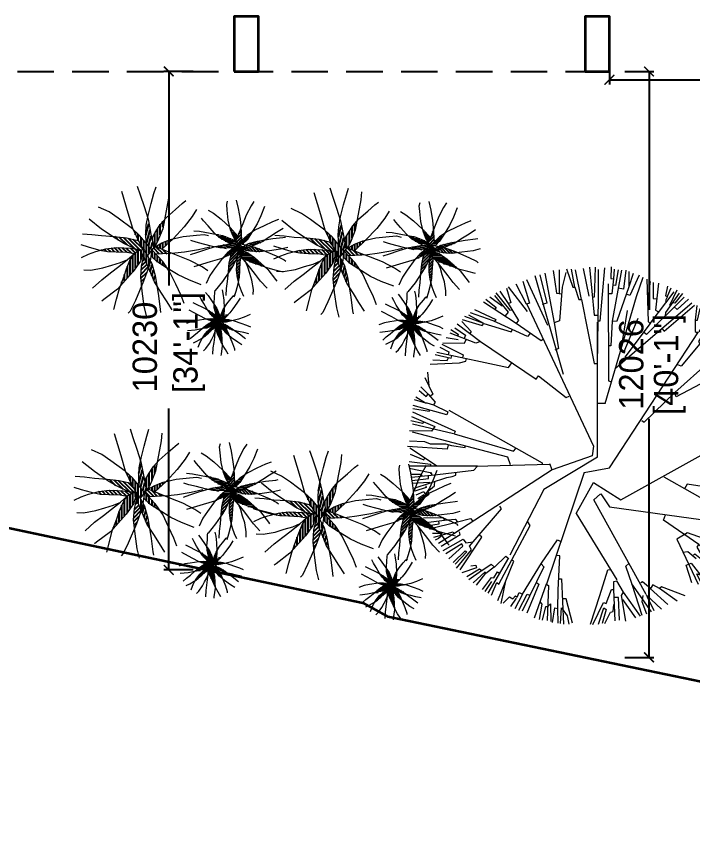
# Model space of a CAD drawing. Header units: millimetres. Extents: x 221017 to 6120115, y -1189702 to 83047459.
# Drawn here: x 3156429 to 3170299, y 29244 to 46296 of the extents above; entities that cross this region are included whole.
import ezdxf

# ---------------------------------------------------------------- set-up
doc = ezdxf.new("R2010")
doc.units = ezdxf.units.MM
doc.header["$LTSCALE"] = 150
doc.header["$MEASUREMENT"] = 0
doc.header["$PDMODE"] = 35
doc.header["$PDSIZE"] = -20
for name, pattern in [('BORDER', [1.75, 0.5, -0.25, 0.5, -0.25, 0, -0.25]), ('DASHED2', [0.375, 0.25, -0.125]), ('HIDDEN', [0.375, 0.25, -0.125])]:
    doc.linetypes.add(name, pattern=pattern)
doc.layers.get('0').update_dxf_attribs({"linetype": 'CONTINUOUS', "lineweight": 9})
doc.layers.get('DEFPOINTS').update_dxf_attribs({"linetype": 'HIDDEN'})
for name, color, linetype in [('1', 7, 'CONTINUOUS'), ('Above', 63, 'DASHED2'), ('Propoerty Line', 3, 'BORDER')]:
    doc.layers.add(name, color=color, linetype=linetype)
for name, color, linetype, lineweight in [('col new', 1, 'CONTINUOUS', 35), ('DIM', 7, 'CONTINUOUS', 13), ('PLANT', 74, 'CONTINUOUS', 13)]:
    doc.layers.add(name, color=color, linetype=linetype, lineweight=lineweight)
doc.layers.add('landscape', color=7, linetype='CONTINUOUS', lineweight=18, true_color=0x050505)
doc.styles.add('Text Layout', font='GOTHIC.TTF')
doc.dimstyles.new('scale 50mm NEW', dxfattribs={"dimscale": 0, "dimtxt": 500, "dimasz": 200, "dimexe": 100, "dimexo": 100, "dimgap": 100, "dimtad": 0, "dimdec": 0, "dimzin": 1, "dimdsep": 46, "dimtxsty": 'Text Layout', "dimblk": 'ARCHTICK', "dimcen": 0.09, "dimclrd": 256, "dimclre": 256, "dimadec": 0, "dimazin": 0, "dimtfac": 1, "dimtdec": 0, "dimtmove": 1, "dimatfit": 0, "dimfxl": 0, "dimtolj": 1, "dimtzin": 0, "dimarcsym": 0})
pattern_1 = [(225, (231.67938, -468.48623), (0.19887378, -0.19887378), [])]
pattern_2 = [(75, (-634.61243, -298.57266), (-0.36222218, 0.09705714), [])]
pattern_3 = [(90, (-634.61243, -298.57266), (-0.375, 6e-17), [])]
pattern_4 = [(180, (-112.36044, -335.96927), (-3e-17, -0.1875), [])]
pattern_5 = [(135, (-112.36044, -335.96927), (-0.13258252, -0.13258252), [])]
pattern_6 = [(120, (-112.36044, -335.96927), (-0.16237976, -0.09375), [])]
pattern_7 = [(135, (-634.61243, -298.57266), (-0.26516504, -0.26516504), [])]
pattern_8 = [(165, (231.67938, -468.48623), (-0.07279286, -0.27166664), [])]
pattern_9 = [(180, (231.67938, -468.48623), (-1e-16, -0.28125), [])]

# ---------------------------------------------------------------- blocks, each defined once
blk = doc.blocks.new('tree4')
at = {"color": 32, "lineweight": 13}
blk.add_line((-113.66, -63.95), (-126.1, -72.03), dxfattribs=at)
for points in [[(-38.92, 150.13), (-31.14, 109.3)], [(-32.01, 152.08), (-29.2, 133.5), (-25.07, 133.17)], [(-21.63, 150.56), (-24.66, 138.47), (-26.82, 110.81), (-31.14, 109.3), (-27.47, 88.13), (-30.71, 86.83)], [(-27.03, 152.72), (-27.13, 133.34)], [(-21.01, 153.66), (-15.8, 138.65), (-14.2, 138.65), (-11, 128.44), (-8.79, 128.44), (1.62, 75.79), (4.51, 75.76)], [(-14.2, 138.65), (-16.8, 153.26)], [(-8.79, 128.44), (-13.59, 152.67)], [(-7.39, 153.86), (-2.58, 131.04)], [(-2.18, 154.86), (1.62, 115.63), (4.95, 115.59)], [(2.63, 155.06), (2.02, 137.45), (1.78, 130.24), (0.22, 130.09)], [(10.04, 154.46), (6.23, 110.62), (4.89, 110.64)], [(5.1, 129.65), (5.1, 153.06)], [(15.57, 155.21), (15.41, 145.54), (17.64, 145.5), (16.21, 133), (13.13, 132.99)], [(24.14, 152.36), (16.52, 110.64), (15.25, 90.49), (13.32, 90.48)], [(16.52, 110.64), (20.65, 110.79), (30.33, 139.19), (30.33, 151.25)], [(21.29, 152.68), (19.06, 139.83), (17.02, 140.06)], [(18.11, 153.31), (17.64, 145.5)], [(27.8, 152.52), (25.89, 136.97), (21.48, 137.78)], [(-56.86, 143.43), (-51.46, 125.5), (-53.84, 124.64), (-62.27, 141.06)], [(-53.84, 144.95), (-36.66, 107.25)], [(-46.92, 147.97), (-23.85, 67.18)], [(-42.81, 148.62), (-37.19, 125.29), (-40.97, 124.34)], [(45.01, 144.97), (45.91, 110.4), (47.71, 108.78), (26.81, 81.04), (28.25, 79.24)], [(38.75, 148.39), (30.97, 131.73), (28.12, 132.71)], [(30.33, 139.19), (34.01, 149.97)], [(36.32, 130.97), (41.88, 146.75)], [(-70.27, 137.82), (-66.81, 125.72), (-68.97, 125.07), (-60.54, 111.24), (-62.49, 109.08), (-41.73, 94.61), (-39.79, 96.12)], [(-53.19, 118.59), (-68.54, 138.9)], [(13.04, 141.22), (13.44, 61.57), (15.79, 60.89)], [(47.53, 143.17), (45.46, 127.68)], [(50.06, 142.27), (50.24, 129.13), (53, 128.83)], [(54.38, 141.91), (52.04, 119.76), (54.56, 118.14)], [(61.95, 139.39), (60.15, 131.47), (61.77, 130.75), (60.15, 127.5), (60.87, 126.24)], [(64.65, 137.59), (61.64, 130.8)], [(-84.1, 130.69), (-73.94, 123.13)], [(-71.13, 114.92), (-68.75, 117.94), (-79.99, 131.77)], [(-79.13, 133.93), (-67.46, 119.67), (-65.94, 119.89)], [(-75.67, 135.22), (-68.97, 125.07)], [(4.5, 74.88), (5.1, 129.65)], [(10.59, 43.12), (36.32, 130.97)], [(75.46, 130.39), (44.65, 99.77), (42.28, 101.56)], [(47.71, 108.78), (67.31, 134.78)], [(71.5, 133.63), (60.33, 117.78), (60.06, 115.08)], [(69.52, 135.97), (63.57, 123.36)], [(74.2, 133.27), (67.89, 125.52), (65.91, 125.7)], [(-89.29, 126.37), (-62.27, 109.08)], [(-87.13, 128.74), (-78.91, 121.83), (-79.87, 120.34)], [(57.28, 104.53), (81.77, 125.7)], [(57.28, 104.53), (59.09, 102.42), (84.03, 123.82)], [(79.07, 128.77), (69.7, 120.12), (67.43, 122.4)], [(86.09, 123.36), (84.47, 111.48), (84.47, 111.48), (84.47, 102.11), (86.66, 100.68)], [(-51.24, 100.23), (-52.97, 98.07), (-81.29, 110.81), (-99.88, 117.51)], [(-96.64, 120.32), (-79.13, 111.89), (-80.43, 110.16)], [(28.64, 119.29), (23.45, 87.04), (26.27, 85.71), (37.93, 113.17)], [(84.47, 111.48), (86.63, 111.48), (88.62, 121.02)], [(92.14, 118.2), (90.03, 111.09), (91.35, 108.46), (87.66, 101.87)], [(-107.02, 110.38), (-99.23, 102.17), (-100.43, 100.6)], [(-106.8, 112.11), (-90.15, 107.14), (-88.86, 108.65), (-66.38, 101.74), (-65.49, 103.7)], [(-88.86, 108.65), (-104.42, 114.49)], [(-88.86, 108.65), (-101.32, 115.46)], [(97.93, 111.88), (87.4, 93.98), (88.45, 92.13), (73.17, 73.7), (70.27, 74.76)], [(99.78, 110.04), (93.98, 102.4), (91.87, 102.14)], [(-115.88, 103.9), (-109.88, 99.94), (-110.48, 98.35)], [(-112.64, 105.2), (-103.99, 99.15), (-105.08, 96.29)], [(-110.69, 108.44), (-91.63, 93.87)], [(19.57, 72.18), (57.28, 104.53)], [(88.45, 92.13), (103.47, 106.09)], [(106.1, 105.56), (101.89, 96.08), (102.94, 93.71), (100.83, 88.71), (102.41, 85.81), (97.67, 82.92), (99.78, 80.02), (114, 93.71)], [(-122.58, 92.88), (-104.64, 92.67), (-103.49, 95.69)], [(-119.77, 97.2), (-110.04, 95.47)], [(-91.63, 93.87), (-95.56, 92.67), (-116.53, 100.66)], [(111.37, 97.13), (103.2, 87.66)], [(-124.96, 89.21), (-117.61, 85.54), (-118.12, 83.1)], [(-123.44, 91.59), (-105.93, 82.94), (-106.43, 80.62)], [(96.88, 74.76), (117.96, 89.76)], [(-128.85, 83.16), (-115.66, 80.14), (-115.17, 82.48)], [(-127.55, 85.1), (-68.54, 72.57), (-65.89, 76.51)], [(95.56, 63.17), (94.51, 65.01), (117.43, 88.18)], [(120.59, 82.92), (112.16, 75.55), (111.63, 78.44), (119.54, 84.23)], [(-132.96, 75.17), (-108.75, 76.46), (-103.56, 77.76), (-103.1, 79.91)], [(-130.79, 78.84), (-118.91, 78.41), (-118.26, 80.14)], [(40.9, 29.17), (42.8, 27.65), (67.94, 52.01), (96.12, 77.13)], [(124.02, 77.39), (68.95, 48.43), (68.16, 50.8)], [(106.89, 68.7), (106.63, 70.28), (111.63, 75.81)], [(123.75, 75.28), (117.17, 70.54), (117.43, 67.38)], [(-135.03, 68.73), (-134.1, 57.47)], [(134.29, 53.69), (112.42, 57.38), (111.63, 60.27), (105.84, 61.59), (125.6, 72.39)], [(127.97, 71.33), (121.38, 66.07), (121.91, 65.28), (119.01, 63.43), (119.27, 62.38)], [(-137.38, 64.36), (-130.82, 50.57), (-132.9, 48.78)], [(89.24, 58.43), (90.56, 54.22), (119.54, 61.85), (131.13, 63.96)], [(129.29, 67.12), (123.49, 63.7)], [(-140.75, 56.79), (-134.62, 50.78)], [(121.64, 56.06), (122.7, 58.43), (131.13, 60.01)], [(130.34, 50.27), (125.86, 51.85), (126.12, 55.54)], [(126.12, 57.11), (134.55, 57.64)], [(-144.78, 48.56), (-136.88, 43.68)], [(-142.09, 53.6), (-136.37, 48.72), (-134.62, 50.78), (-128.8, 44.02), (-130.32, 41.83), (-118.54, 36.12)], [(136.66, 47.64), (131.13, 50.01), (136.13, 49.74)], [(-118.54, 36.12), (-119.21, 33.76), (-146.97, 41.33)], [(-145.96, 46.37), (-136.88, 43.68), (-135.7, 43.51), (-130.32, 41.83)], [(10.59, 43.12), (4.5, 43.12)], [(137.43, 44.61), (122.15, 30.39), (124.79, 28.55)], [(-147.51, 36.04), (-112.51, 20.23), (-113.19, 18.22), (-64.57, 3.92), (-62.72, 6.11)], [(-147.31, 38.97), (-133.68, 36.79), (-133.35, 37.46)], [(118.63, 16.87), (116.37, 20.92), (137.7, 40.39)], [(120.04, 23.81), (121.89, 23.02), (139.28, 35.92)], [(-148.18, 32.34), (-129.17, 24.1), (-131.86, 20.23), (-149.86, 20.57)], [(-148.85, 28.98), (-139.26, 26.79), (-138.25, 27.63)], [(139.8, 31.18), (130.32, 24.33), (141.12, 27.76)], [(-113.86, 18.05), (-147.51, 26.12)], [(141.12, 21.44), (126.89, 21.17), (126.37, 23.28), (118.63, 16.87)], [(-67.09, -7.34), (-69.11, -0.95), (-147.34, 19.56)], [(140.59, 18.01), (126.37, 11.7), (127.42, 9.06)], [(-118.07, 8.97), (-118.91, 5.44), (-151.54, 7.79)], [(-149.86, 12.33), (-137.58, 11.83), (-133.04, 9.98), (-120.42, 9.98), (-115.54, 8.63), (-104.27, 6.95), (-104.1, 8.3)], [(98.97, 5.38), (101.34, 4.06), (117.41, 4.32), (121.1, 6.96), (141.38, 13.01)], [(-127.65, -8.18), (-149.69, 6.28)], [(-149.36, 1.4), (-138.08, -3.3), (-137.24, -1.62)], [(117.67, 4.59), (131.37, 2.48)], [(142.17, -1.73), (133.48, -0.42), (133.48, 1.16), (130.32, 1.43), (130.85, 4.59), (142.44, 5.38)], [(-150.2, -4.65), (-132.7, -6.84), (-133.04, -8.68)], [(-150.2, -10.2), (-132.87, -13.73), (-131.52, -15.58)], [(-94.01, -8.52), (-149.86, -8.35)], [(-146.16, -26.51), (-119.41, -17.76), (-114.87, -16.92), (-111.84, -15.91), (-112.01, -13.39)], [(-132.2, -13.73), (-131.69, -15.75), (-97.04, -11.71), (-94.01, -8.35)], [(-148.52, -15.07), (-140.61, -15.07), (-139.6, -16.08)], [(-148.35, -17.43), (-132.03, -15.75)], [(-147.67, -20.12), (-134.38, -18.44), (-134.38, -16.42)], [(129, -52.81), (106.61, -42.54), (105.55, -43.86), (59.19, -17.53)], [(139.54, -19.11), (125.05, -22.8), (125.05, -28.59), (137.17, -29.64)], [(-147.67, -22.47), (-133.88, -21.46), (-133.71, -22.3)], [(-136.57, -24.49), (-136.23, -26), (-145.49, -28.86)], [(-144.48, -31.89), (-138.25, -29.36), (-137.41, -31.05), (-129.34, -24.49), (-129, -20.62)], [(136.12, -32.27), (77.89, -23.32), (75.82, -26.97)], [(132.16, -45.7), (114.25, -35.43), (100.29, -31.75), (101.03, -26.88)], [(139.8, -23.32), (116.62, -26.22), (116.62, -29.38)], [(-142.96, -35.08), (-138.08, -31.72)], [(-141.79, -40.12), (-136.91, -33.23), (-133.88, -31.55), (-134.55, -29.53)], [(134.53, -38.59), (116.62, -34.64), (115.83, -38.86), (130.32, -49.65)], [(-122.24, -77.72), (-105.93, -68.47), (-103.57, -71.5), (-97.68, -70.49), (-74.47, -43.42), (-75.81, -41.24)], [(105.86, -44.15), (128.42, -55.11)], [(-138.56, -50.82), (-122.58, -50.48), (-121.07, -52.67), (-112.32, -51.83), (-110.64, -54.18), (-99.87, -51.32), (-98.02, -53.68)], [(-136.54, -54.69), (-121.07, -52.67)], [(-135.87, -57.38), (-125.61, -55.86), (-125.94, -53.3)], [(-133.68, -59.9), (-110.64, -54.18)], [(-82.54, -114.37), (-78.17, -103.95), (-76.49, -105.29), (-50.75, -57.04), (-52.76, -54.18)], [(96.07, -99.15), (91.06, -87.04), (92.65, -85.72), (86.32, -74.93), (87.64, -72.82), (58.66, -52.81), (60.24, -48.33)], [(99.16, -53.47), (120.66, -56.25), (126.59, -57.36)], [(-131.16, -63.43), (-123.59, -63.43), (-124.26, -66.29), (-126.11, -67.8), (-128.97, -69.14)], [(-129.98, -66.79), (-114.17, -62.25), (-113.66, -64.1)], [(-123.93, -74.19), (-108.45, -64.44), (-108.95, -62.42)], [(-108.28, -93.52), (-90.45, -66.62), (-92.71, -64.69)], [(76.31, -64.4), (77.89, -62.82), (115.83, -76.24)], [(111.61, -82.3), (98.7, -73.35), (98.97, -70.71), (99.76, -66.24), (120.31, -69.66)], [(121.38, -66.28), (110.41, -64.83), (110.2, -67.94)], [(-117.53, -84.61), (-106.26, -74.19), (-106.94, -72.34), (-120.06, -80.41)], [(-111.31, -92.18), (-99.03, -77.05), (-100.71, -74.19), (-97.68, -70.49)], [(-72.91, -120.99), (-67.86, -115.78), (-65, -117.46), (-62.98, -114.94), (-61.47, -115.95), (-59.79, -112.25), (-57.09, -113.6), (-41.45, -88.21), (-28.33, -68.87), (-25.8, -70.22)], [(87.64, -72.82), (107.74, -86.7)], [(113.31, -79.31), (105.65, -72.49), (118.07, -71.87)], [(-114, -87.47), (-104.24, -77.89), (-102.9, -78.73), (-112.49, -88.82)], [(-32.53, -136.8), (-30.68, -124.86), (-28.16, -125.37), (-27.82, -110.23), (-26.64, -81.99), (-29, -81.82)], [(83.09, -81.59), (84.34, -80.35), (89.92, -84.9)], [(97.17, -85.31), (97.69, -79.76)], [(-102.9, -99.07), (-92.47, -92.68), (-90.62, -94.2), (-82.88, -88.82), (-80.19, -91.34), (-70.93, -82.26), (-69.08, -83.6)], [(-68.75, -83.77), (-85.74, -112.69)], [(-77.33, -118.74), (-64.37, -86.46), (-65.98, -85.6)], [(41.12, -131), (32.78, -105.63), (27.59, -90.44), (30.18, -88.4)], [(81.85, -104.34), (77.09, -89.65), (81.44, -88.21), (91.99, -101.65)], [(100.68, -94), (92.82, -85.93), (97.99, -96.07)], [(97.17, -85.31), (102.13, -92.14)], [(-99.53, -90.33), (-95.5, -89.82), (-94.99, -92.01), (-107.1, -96.05)], [(-101.22, -101.43), (-90.95, -94.03)], [(-97.68, -104.12), (-87.76, -95.2), (-87.25, -96.21), (-80.52, -91.17)], [(-89.94, -109.66), (-82.54, -99.91), (-80.69, -100.08), (-77.66, -95.2), (-76.03, -96.16)], [(-41.78, -88.71), (-39.77, -91.07), (-57.43, -127.38)], [(-1.33, -138.23), (6.46, -114.52), (12.76, -93.59), (14.98, -93.22)], [(-94.99, -106.13), (-87.25, -96.21)], [(-27.32, -100.99), (-25.13, -100.82), (-23.45, -138.14)], [(88.89, -103.1), (85.99, -96.89), (94.89, -99.37)], [(-87.91, -111.21), (-82.21, -103.11)], [(-74.63, -121.1), (-70.85, -102.6)], [(-45.49, -104.35), (-43.63, -105.19), (-53.56, -129.23)], [(-47.34, -132.93), (-37.41, -105.02)], [(-37.24, -105.53), (-35.73, -106.37), (-36.91, -135.12)], [(0.71, -138.41), (9.24, -120.45), (11.46, -121.19), (15.91, -109.7), (17.95, -109.7), (17.95, -103.04), (20.36, -102.67)], [(27.77, -135.82), (24.06, -114.52), (25.73, -111.93), (20.36, -102.67)], [(32.22, -105.07), (48.34, -128.04)], [(76.33, -114.89), (57.05, -107.48), (55.2, -108.96), (49.83, -106), (47.79, -108.78), (41.49, -103.41), (40, -104.15)], [(62.24, -121.93), (47.6, -108.96)], [(69.84, -119.34), (55.2, -108.96)], [(-63.15, -125.2), (-57.09, -113.93)], [(-60.12, -126.71), (-53.39, -113.43), (-51.37, -114.44)], [(18.87, -135.45), (17.95, -109.7)], [(39.82, -131.56), (25.73, -111.93)], [(45.01, -130.08), (41.12, -119.71), (41.86, -114.52)], [(57.05, -125.82), (44.45, -113.96)], [(44.82, -115.26), (50.57, -126.93)], [(-66.85, -123.68), (-61.97, -116.79)], [(-43.3, -134.28), (-40.94, -121.67), (-42.29, -119.99)], [(-40.78, -134.78), (-38.08, -123.68), (-36.4, -123.68), (-34.21, -121.33), (-33.88, -135.96)], [(-16.21, -137.3), (-21.43, -117.3), (-24.29, -117.3)], [(10.53, -137.67), (14.98, -128.23), (17.21, -127.86), (17.95, -121.93)], [(22.4, -134.89), (21.65, -116.37), (17.58, -116.37)], [(35.93, -133.04), (25.18, -118.04)], [(-27.82, -137.3), (-28.16, -125.37)], [(-25.97, -137.64), (-25.13, -124.69), (-20.59, -131.25), (-19.24, -138.14)], [(5.16, -138.04), (9.61, -124.71), (11.46, -126.19), (8.31, -137.49)]]:
    blk.add_lwpolyline(points, dxfattribs=at)
at = {"color": 43, "lineweight": 13}
for points in [[(-53.95, 125.04), (1.15, 8.03), (0, 0), (-32.91, -11.47), (-113.66, -63.95)], [(4.5, -0.94), (4.37, 109.66)], [(-6.44, -13.71), (14.27, -9.78), (87.46, 101.89)], [(-91.63, 93.87), (-45.93, 63.05), (-44.04, 65.85), (-21.18, 47.82), (-18.89, 48.96)], [(-117.73, 37.42), (-41.05, -5.71), (-41.05, -6.42)], [(-13.22, -47.25), (1.15, -21.78), (23.66, -35.96), (118.63, 16.87)], [(4.5, -0.94), (-39.77, -27.69), (-67.61, -81.57)], [(-32.91, -11.47), (-34.65, -6.48)], [(-35.12, -7), (-95.82, -8.79)], [(-6.44, -13.71), (-37.44, -105.2)], [(6.78, -31.07), (1.43, -36.06)], [(7.23, -31.24), (14.27, -41.8), (99.16, -53.47), (99.71, -57.17), (125.85, -61.8)], [(44.23, -113.76), (1.43, -36.06)], [(-13.22, -47.25), (20.33, -101.64)], [(76.31, -64.4), (69.43, -68.35), (87.03, -105.37)], [(74.4, -79.11), (78.54, -78.48), (85.37, -84.28)]]:
    blk.add_lwpolyline(points, dxfattribs=at)
at = {"color": 7, "lineweight": 5}
blk.add_lwpolyline([(138.35, -15.2), (131.73, -19.13), (131.31, -22.43)], dxfattribs=at)
blk = doc.blocks.new('10')
at = {"layer": '1'}
h = blk.add_hatch(dxfattribs=at)
h.set_pattern_fill('ANSI31', color=256, scale=3, angle=30, style=0)
h.set_pattern_definition(pattern_2)
h.paths.add_polyline_path([(-5.92, 4.43), (-6.11, 5.54), (-6.31, 6.46), (-6.36, 6.62), (-6.55, 5.64), (-6.61, 4.48), (-6.56, 3.18), (-5.81, 2.26), (-5.55, 2.58), (-5.57, 2.57), (-5.66, 3.18)])
h = blk.add_hatch(dxfattribs=at)
h.set_pattern_fill('ANSI31', color=256, scale=3, angle=45, style=0)
h.set_pattern_definition(pattern_3)
h.paths.add_polyline_path([(-5.79, 3.81), (-5.66, 3.18), (-5.57, 2.57), (-5.55, 2.58), (-5.18, 3.05), (-4.86, 3.76), (-4.3, 5.17), (-4.07, 6.41), (-4.64, 5.77), (-5.31, 4.67)])
h = blk.add_hatch(dxfattribs=at)
h.set_pattern_fill('ANSI31', color=256, scale=3, angle=45, style=0)
h.set_pattern_definition(pattern_3)
h.paths.add_polyline_path([(-6.98, 2.3), (-6.96, 2.3), (-6.83, 2.32), (-7.03, 1.7), (-6.89, 1.36), (-6.83, 1.63), (-6.8, 2.21), (-6.4, 1.51), (-5.81, 2.26), (-7.46, 4.26), (-8.39, 5.12), (-7.48, 3.22)])
h = blk.add_hatch(dxfattribs=at)
h.set_pattern_fill('ANSI31', color=256, scale=2.25, angle=135, style=0)
h.set_pattern_definition(pattern_9)
h.paths.add_polyline_path([(5.71, 3.49), (5.99, 4.17), (4.92, 5.32), (4.91, 5.33), (4.98, 5.03), (5.32, 4.17)])
h = blk.add_hatch(dxfattribs=at)
h.set_pattern_fill('ANSI31', color=256, scale=2.25, angle=180, style=0)
h.set_pattern_definition(pattern_1)
h.paths.add_polyline_path([(6.41, 5.21), (6.18, 4.64), (5.71, 3.49), (5.81, 3.31), (6.04, 3.13), (6.5, 3.56)])
h = blk.add_hatch(dxfattribs=at)
h.set_pattern_fill('ANSI31', color=256, scale=2.25, angle=135, style=0)
h.set_pattern_definition(pattern_9)
h.paths.add_polyline_path([(6.04, 3.13), (6.64, 3.04), (7.25, 3.65), (7.87, 4.63), (7.92, 4.71), (7.24, 4.25)])
h = blk.add_hatch(dxfattribs=at)
h.set_pattern_fill('ANSI31', color=256, scale=3, angle=90, style=0)
h.set_pattern_definition(pattern_7)
h.paths.add_polyline_path([(-6.98, 2.3), (-7.48, 3.22), (-7.64, 3.56), (-8.06, 3.64), (-9.27, 3.92), (-10.92, 4.1), (-11.16, 4.11), (-10.81, 3.88), (-9.64, 3.17), (-8.09, 2.43)])
h = blk.add_hatch(dxfattribs=at)
h.set_pattern_fill('ANSI31', color=256, scale=3, angle=45, style=0)
h.set_pattern_definition(pattern_3)
h.paths.add_polyline_path([(-5.31, 2.72), (-4.4, 2.35), (-2.87, 3.78), (-2.86, 3.78), (-3.26, 3.69), (-4.4, 3.24)])
h = blk.add_hatch(dxfattribs=at)
h.set_pattern_fill('ANSI31', color=256, scale=2.25, angle=135, style=0)
h.set_pattern_definition(pattern_9)
h.paths.add_polyline_path([(4.9, 3.13), (5.37, 3.23), (5.82, 3.29), (5.81, 3.31), (5.46, 3.59), (4.93, 3.83), (3.87, 4.25), (2.94, 4.42), (3.42, 3.99), (4.25, 3.49)])
h = blk.add_hatch(dxfattribs=at)
h.set_pattern_fill('ANSI31', color=256, scale=2.25, angle=120, style=0)
h.set_pattern_definition(pattern_8)
h.paths.add_polyline_path([(7.43, 3.13), (7.13, 2.96), (7.61, 2.89), (7.88, 2.79), (8.42, 3.02), (9.32, 3.39), (9.69, 3.63), (8.68, 3.46)])
h = blk.add_hatch(dxfattribs=at)
h.set_pattern_fill('ANSI31', color=256, scale=3, angle=90, style=0)
h.set_pattern_definition(pattern_7)
h.paths.add_polyline_path([(-8.21, 1.76), (-7.57, 2.18), (-8.09, 2.43), (-8.71, 2.5), (-9.64, 2.54), (-10.64, 2.58), (-12.06, 2.4), (-12.74, 2.23), (-11.87, 2.06), (-10.68, 2), (-9.14, 1.94)])
h = blk.add_hatch(dxfattribs=at)
h.set_pattern_fill('ANSI31', color=256, scale=3, angle=45, style=0)
h.set_pattern_definition(pattern_3)
h.paths.add_polyline_path([(-9.27, -0.33), (-9.59, -1.31), (-10.1, -2.68), (-8.34, -0.7), (-7.34, 0.72), (-6.83, 2.32), (-7.47, 2.24), (-8.21, 1.76), (-8.8, 0.8)])
h = blk.add_hatch(dxfattribs=at)
h.set_pattern_fill('ANSI31', color=256, scale=3, angle=45, style=0)
h.set_pattern_definition(pattern_3)
h.paths.add_polyline_path([(-5.79, 2.28), (-5.91, 1.48), (-5.1, 0.67), (-3.8, -0.16), (-3.68, -0.23), (-4.29, 0.68)])
h = blk.add_hatch(dxfattribs=at)
h.set_pattern_fill('ANSI31', color=256, scale=3, angle=90, style=0)
h.set_pattern_definition(pattern_7)
h.paths.add_polyline_path([(-3.01, 1.79), (-3.78, 2.09), (-5.31, 2.72), (-5.55, 2.58), (-5.79, 2.28), (-5.22, 1.67)])
h = blk.add_hatch(dxfattribs=at)
h.set_pattern_fill('ANSI31', color=256, scale=2.25, angle=120, style=0)
h.set_pattern_definition(pattern_8)
h.paths.add_polyline_path([(4.43, 3.03), (3.6, 2.89), (2.9, 2.74), (2.78, 2.7), (3.52, 2.56), (4.39, 2.51), (5.37, 2.55), (6.05, 3.12), (5.81, 3.31), (5.82, 3.29), (5.37, 3.23)])
h = blk.add_hatch(dxfattribs=at)
h.set_pattern_fill('ANSI31', color=256, scale=2.25, angle=135, style=0)
h.set_pattern_definition(pattern_9)
h.paths.add_polyline_path([(6.02, 2.24), (6.02, 2.25), (6.01, 2.35), (6.48, 2.2), (6.73, 2.31), (6.53, 2.35), (6.09, 2.37), (6.62, 2.67), (6.05, 3.12), (4.55, 1.88), (3.91, 1.18), (5.33, 1.87)])
h = blk.add_hatch(dxfattribs=at)
h.set_pattern_fill('ANSI31', color=256, scale=2.25, angle=135, style=0)
h.set_pattern_definition(pattern_9)
h.paths.add_polyline_path([(8, 0.52), (8.73, 0.28), (9.76, -0.1), (8.28, 1.22), (7.21, 1.96), (6.01, 2.35), (6.07, 1.87), (6.43, 1.32), (7.15, 0.87)])
h = blk.add_hatch(dxfattribs=at)
h.set_pattern_fill('ANSI31', color=256, scale=2.25, angle=135, style=0)
h.set_pattern_definition(pattern_9)
h.paths.add_polyline_path([(7.88, 2.79), (7.61, 2.89), (7.13, 2.96), (6.09, 2.37), (6.53, 2.35), (6.73, 2.31)])
h = blk.add_hatch(dxfattribs=at)
h.set_pattern_fill('ANSI31', color=256, scale=2.25, angle=90, style=0)
h.set_pattern_definition([(135, (231.67938, -468.48623), (-0.19887378, -0.19887378), [])])
h.paths.add_polyline_path([(7.88, 2.79), (6.73, 2.31), (7.13, 2.21), (7.69, 2.08), (8.86, 2), (9.74, 2.09), (9.27, 2.29)])
h = blk.add_hatch(dxfattribs=at)
h.set_pattern_fill('ANSI31', color=256, scale=3, style=0)
h.set_pattern_definition([(45, (-634.61243, -298.57266), (-0.26516504, 0.26516504), [])])
h.paths.add_polyline_path([(-6.24, -0.18), (-6.89, 1.36), (-7.02, 0.83), (-7.19, 0.07), (-7.3, -1.48), (-7.18, -2.65), (-6.91, -2.02)])
h = blk.add_hatch(dxfattribs=at)
h.set_pattern_fill('ANSI31', color=256, scale=3, angle=45, style=0)
h.set_pattern_definition(pattern_3)
h.paths.add_polyline_path([(-6.24, -0.18), (-6.11, 0.18), (-6.01, 0.82), (-6.8, 2.21), (-6.83, 1.63), (-6.89, 1.36)])
h = blk.add_hatch(dxfattribs=at)
h.set_pattern_fill('ANSI31', color=256, scale=2.25, angle=180, style=0)
h.set_pattern_definition(pattern_1)
h.paths.add_polyline_path([(6.02, 2.24), (5.33, 1.87), (5.08, 1.74), (5.02, 1.43), (4.81, 0.52), (4.68, -0.71), (4.66, -0.89), (4.84, -0.63), (5.37, 0.24), (5.93, 1.4)])
h = blk.add_hatch(dxfattribs=at)
h.set_pattern_fill('ANSI31', color=256, scale=2.25, angle=180, style=0)
h.set_pattern_definition(pattern_1)
h.paths.add_polyline_path([(6.43, 1.32), (6.12, 1.8), (5.93, 1.4), (5.88, 0.94), (5.84, 0.24), (5.81, -0.5), (5.95, -1.57), (6.08, -2.08), (6.2, -1.43), (6.25, -0.54), (6.3, 0.62)])
h = blk.add_hatch(dxfattribs=at)
h.set_pattern_fill('ANSI31', color=256, scale=3, angle=30, style=0)
h.set_pattern_definition(pattern_2)
h.paths.add_polyline_path([(-5.79, 0.42), (-6.01, 0.82), (-6.11, 0.18), (-6.24, -0.18), (-5.94, -0.9), (-5.44, -2.09), (-5.12, -2.59), (-5.35, -1.24)])
h = blk.add_hatch(dxfattribs=at)
h.set_pattern_fill('ANSI31', color=256, scale=1.5, angle=90, style=0)
h.set_pattern_definition(pattern_5)
h.paths.add_polyline_path([(3.05, -6.74), (3.32, -6.92), (3.57, -7.1), (3.57, -7.09), (3.54, -6.79), (3.4, -6.43), (3.1, -5.73), (2.74, -5.21), (2.76, -5.64), (2.92, -6.27)])
h = blk.add_hatch(dxfattribs=at)
h.set_pattern_fill('ANSI31', color=256, scale=1.5, angle=75, style=0)
h.set_pattern_definition(pattern_6)
h.paths.add_polyline_path([(2.79, -6.56), (2.33, -6.24), (1.93, -5.98), (1.86, -5.95), (2.14, -6.36), (2.53, -6.79), (3, -7.23), (3.59, -7.29), (3.57, -7.09), (3.57, -7.1), (3.32, -6.92)])
h = blk.add_hatch(dxfattribs=at)
h.set_pattern_fill('ANSI31', color=256, scale=1.5, angle=135, style=0)
h.set_pattern_definition(pattern_4)
h.paths.add_polyline_path([(4.75, -6.47), (4.37, -6.63), (3.61, -6.95), (3.57, -7.09), (3.59, -7.28), (4.01, -7.29)])
h = blk.add_hatch(dxfattribs=at)
h.set_pattern_fill('ANSI31', color=256, scale=1.5, angle=90, style=0)
h.set_pattern_definition(pattern_5)
h.paths.add_polyline_path([(3.61, -6.95), (4.06, -6.76), (4.1, -5.72), (4.1, -5.71), (3.99, -5.88), (3.75, -6.45)])
h = blk.add_hatch(dxfattribs=at)
h.set_pattern_fill('ANSI31', color=256, scale=1.5, angle=135, style=0)
h.set_pattern_definition(pattern_4)
h.paths.add_polyline_path([(3.17, -7.69), (2.66, -7.54), (2.49, -7.48), (2.31, -7.6), (1.78, -7.93), (1.14, -8.45), (1.05, -8.53), (1.25, -8.49), (1.92, -8.33), (2.73, -8.04)])
h = blk.add_hatch(dxfattribs=at)
h.set_pattern_fill('ANSI31', color=256, scale=1.5, angle=135, style=0)
h.set_pattern_definition(pattern_4)
h.paths.add_polyline_path([(2.92, -8.32), (3, -7.94), (2.73, -8.04), (2.48, -8.24), (2.14, -8.55), (1.77, -8.89), (1.33, -9.45), (1.16, -9.75), (1.52, -9.5), (1.96, -9.11), (2.53, -8.59)])
h = blk.add_hatch(dxfattribs=at)
h.set_pattern_fill('ANSI31', color=256, scale=1.5, angle=90, style=0)
h.set_pattern_definition(pattern_5)
h.paths.add_polyline_path([(3.17, -7.69), (3.17, -7.69), (3.21, -7.63), (3.36, -7.92), (3.53, -7.99), (3.46, -7.88), (3.26, -7.66), (3.65, -7.77), (3.59, -7.29), (2.31, -7.17), (1.67, -7.2), (2.66, -7.54)])
h = blk.add_hatch(dxfattribs=at)
h.set_pattern_fill('ANSI31', color=256, scale=1.5, angle=90, style=0)
h.set_pattern_definition(pattern_5)
h.paths.add_polyline_path([(3.29, -9.43), (3.52, -9.89), (3.82, -10.56), (3.75, -9.24), (3.6, -8.38), (3.21, -7.63), (3.01, -7.89), (2.92, -8.32), (3.05, -8.87)])
h = blk.add_hatch(dxfattribs=at)
h.set_pattern_fill('ANSI31', color=256, scale=1.5, angle=90, style=0)
h.set_pattern_definition(pattern_5)
h.paths.add_polyline_path([(4.3, -8.31), (4.22, -8.13), (4.03, -7.87), (3.26, -7.66), (3.46, -7.88), (3.53, -7.99)])
h = blk.add_hatch(dxfattribs=at)
h.set_pattern_fill('ANSI31', color=256, scale=1.5, angle=90, style=0)
h.set_pattern_definition(pattern_5)
h.paths.add_polyline_path([(3.59, -7.28), (3.83, -7.6), (4.41, -7.6), (5.16, -7.44), (5.23, -7.42), (4.69, -7.32)])
h = blk.add_hatch(dxfattribs=at)
h.set_pattern_fill('ANSI31', color=256, scale=1.5, angle=75, style=0)
h.set_pattern_definition(pattern_6)
h.paths.add_polyline_path([(4.25, -7.94), (4.03, -7.87), (4.22, -8.13), (4.3, -8.31), (4.67, -8.46), (5.26, -8.7), (5.55, -8.77), (4.99, -8.37)])
h = blk.add_hatch(dxfattribs=at)
h.set_pattern_fill('ANSI31', color=256, scale=1.5, angle=45, style=0)
h.set_pattern_definition([(90, (-112.36044, -335.96927), (-0.1875, 3e-17), [])])
h.paths.add_polyline_path([(4.3, -8.31), (3.53, -7.99), (3.67, -8.23), (3.88, -8.56), (4.39, -9.14), (4.85, -9.51), (4.72, -9.2)])
at = {"color": 7, "lineweight": 5}
for points in [[(-9.96, 10.33), (-9.06, 7.33), (-8.45, 5.23), (-7.48, 3.22), (-6.98, 2.3)], [(-7.78, 10.98), (-7.39, 9.81), (-6.85, 8.19), (-6.31, 6.46), (-6.11, 5.54), (-5.92, 4.43), (-5.66, 3.18), (-5.57, 2.57)], [(-6.56, 3.18), (-6.61, 4.48), (-6.55, 5.64), (-6.29, 6.98), (-5.88, 8.63), (-5.51, 9.99), (-5.21, 10.92)], [(-3.43, 10.4), (-3.52, 9.34), (-4.3, 5.17), (-4.86, 3.76), (-5.18, 3.05), (-6.4, 1.51)], [(5.76, 9.1), (6.03, 7.92), (6.28, 6.49), (6.39, 5.5), (6.5, 3.56)], [(-5.81, 2.26), (-7.46, 4.26), (-8.45, 5.17), (-10.4, 6.62), (-11.63, 7.46), (-13.08, 8.13)], [(-5.79, 3.81), (-5.31, 4.67), (-4.64, 5.77), (-3.8, 6.7), (-2.57, 7.78), (-1.62, 8.63), (-1.12, 9.01)], [(5.82, 3.29), (5.32, 4.17), (4.98, 5.03), (4.67, 6.36), (4.53, 7.72), (4.46, 8.5), (4.58, 8.96)], [(8.19, 8.89), (7.79, 8.29), (7.14, 7.04), (6.65, 5.83), (6.18, 4.64), (5.71, 3.49)], [(9.63, 8.21), (9.13, 6.93), (8.61, 5.83), (7.87, 4.63), (7.25, 3.65), (6.64, 3.04)], [(0.33, 7.78), (-0.25, 6.83), (-1.35, 5.42), (-2.87, 3.78), (-4.4, 2.35)], [(1.92, 7.72), (2.63, 7.29), (3.68, 6.46), (4.92, 5.32), (5.99, 4.17)], [(-7.57, 2.18), (-9.64, 3.17), (-10.81, 3.88), (-12.67, 5.13), (-14.36, 6.48)], [(4.9, 3.13), (4.25, 3.49), (3.42, 3.99), (2.72, 4.62), (1.91, 5.55), (1.28, 6.26), (0.99, 6.63)], [(11.54, 6.44), (10.73, 6.13), (9.57, 5.58), (8.32, 4.98), (7.24, 4.25), (6.04, 3.13), (7.61, 2.89), (9.27, 2.29), (11.23, 1.45), (12.31, 0.91), (12.53, 0.71)], [(-0.05, 4.9), (0.75, 4.83), (3.87, 4.25), (4.93, 3.83), (5.46, 3.59), (6.62, 2.67)], [(12.18, 5.21), (11.29, 4.64), (10.37, 4.06), (9.32, 3.39), (8.42, 3.02), (6.48, 2.2)], [(-15.29, 4.49), (-14.01, 4.4), (-12.67, 4.23), (-10.92, 4.1), (-9.27, 3.92), (-8.06, 3.64), (-7.63, 3.56)], [(-5.57, 2.57), (-4.4, 3.24), (-3.26, 3.69), (-1.48, 4.1), (0.33, 4.3), (1.37, 4.38), (1.98, 4.23)], [(5.37, 2.55), (4.39, 2.51), (3.52, 2.56), (2.51, 2.76), (1.28, 3.07), (0.26, 3.34), (-0.44, 3.57)], [(12.8, 2.6), (11.83, 2.35), (10.29, 2.14), (8.86, 2), (7.69, 2.08), (7.13, 2.21), (6.53, 2.35), (6.09, 2.37), (7.43, 3.13), (8.68, 3.46), (10.76, 3.81), (12.15, 3.98), (12.48, 4.03)], [(-15.5, 3.02), (-14.49, 2.69), (-13.1, 2.3), (-11.87, 2.06), (-10.68, 2), (-9.14, 1.94), (-8.21, 1.76)], [(-15.42, 1.24), (-14.46, 1.68), (-13.47, 2.04), (-12.06, 2.4), (-10.64, 2.58), (-9.64, 2.54), (-8.71, 2.5), (-6.96, 2.3)], [(-10.98, -5.89), (-10.61, -4.46), (-10.22, -2.99), (-9.59, -1.31), (-9.27, -0.33), (-8.8, 0.8), (-8.21, 1.76), (-7.47, 2.24), (-6.83, 2.32), (-7.34, 0.72), (-8.34, -0.7), (-10.48, -3.1), (-12.36, -4.53), (-12.64, -4.75)], [(-1.37, -5.05), (-1.79, -3.97), (-2.52, -2.43), (-3.32, -0.76), (-4.29, 0.68), (-5.79, 2.28), (-6.11, 0.18), (-6.91, -2.02), (-8.04, -4.64), (-8.75, -6.09), (-9.02, -6.38)], [(1.89, -0.59), (1.09, -0.05), (-0.57, 0.82), (-2.2, 1.47), (-3.78, 2.09), (-5.31, 2.72)], [(2.17, 2.65), (0.59, 2.29), (-1.31, 1.96), (-2.63, 1.81), (-5.22, 1.67)], [(-0.49, 1.64), (0.39, 1.93), (1.6, 2.34), (2.9, 2.74), (3.6, 2.89), (4.43, 3.03), (5.37, 3.23), (5.82, 3.29)], [(6.05, 3.12), (4.55, 1.88), (3.87, 1.14), (2.79, -0.32), (2.16, -1.25), (1.65, -2.34)], [(12.17, -0.76), (11.1, -0.48), (10, -0.19), (8.73, 0.28), (8, 0.52), (7.15, 0.87), (6.43, 1.32), (6.07, 1.87), (6.01, 2.35), (7.21, 1.96), (8.28, 1.22), (10.08, -0.39), (11.15, -1.8), (11.31, -2.01)], [(-13.92, -2.97), (-12.64, -1.81), (-11.43, -0.88), (-10.31, -0.01), (-9.1, 0.94), (-8.22, 1.74)], [(-6.5, -6.73), (-6.83, -5.44), (-7.11, -3.38), (-7.3, -1.48), (-7.19, 0.07), (-7.02, 0.83), (-6.83, 1.63), (-6.8, 2.21), (-5.79, 0.42), (-5.35, -1.24), (-4.88, -4.01), (-4.66, -5.87), (-4.6, -6.3)], [(-3.02, -5.91), (-3.78, -4.72), (-4.55, -3.49), (-5.44, -2.09), (-5.94, -0.9), (-7.03, 1.7)], [(0.98, -2.51), (-0.73, -1.84), (-2.2, -1.15), (-3.8, -0.16), (-5.1, 0.67), (-5.91, 1.48)], [(0, 0), (2.25, 0.68), (3.83, 1.14), (5.33, 1.87), (6.02, 2.24)], [(6.12, 1.8), (5.37, 0.24), (4.84, -0.63), (3.9, -2.03), (2.89, -3.29)], [(4.39, -3.99), (4.45, -3.03), (4.58, -2.03), (4.68, -0.71), (4.81, 0.52), (5.02, 1.43), (5.08, 1.75)], [(5.49, -4.15), (5.73, -3.39), (6.02, -2.35), (6.2, -1.43), (6.25, -0.54), (6.3, 0.62), (6.43, 1.32)], [(6.82, -4.09), (6.49, -3.38), (6.22, -2.63), (5.95, -1.57), (5.81, -0.5), (5.84, 0.24), (5.88, 0.94), (6.02, 2.25)], [(9.98, -2.97), (9.1, -2.01), (8.41, -1.1), (7.76, -0.26), (7.05, 0.65), (6.44, 1.31)], [(-15.07, -0.46), (-14.14, -0.49), (-12.47, -0.2), (-11.24, 0.18), (-10.07, 0.53), (-9.07, 0.96)], [(8.1, -3.83), (8.11, -3.13), (7.9, -1.88), (7.61, -0.96), (7.35, -0.08), (7.03, 0.67)], [(3.05, -6.74), (2.92, -6.27), (2.76, -5.64), (2.73, -5.01), (2.79, -4.19), (2.83, -3.56), (2.87, -3.25)], [(3.82, -3.17), (3.95, -3.71), (4.05, -4.6), (4.1, -5.72), (4.06, -6.76)], [(3, -7.23), (2.53, -6.79), (2.14, -6.36), (1.76, -5.79), (1.32, -5.07), (0.97, -4.46), (0.75, -4.02)], [(1.56, -3.58), (1.9, -3.98), (3.1, -5.73), (3.4, -6.43), (3.54, -6.79), (3.65, -7.77)], [(3.57, -7.1), (3.75, -6.45), (3.99, -5.88), (4.47, -5.11), (5.05, -4.4), (5.38, -4), (5.65, -3.84)], [(6.28, -4.33), (5.85, -5.02), (5.29, -5.81), (4.88, -6.33), (4.01, -7.29)], [(-0.19, -4.91), (0.36, -5.18), (1.13, -5.56), (1.93, -5.98), (2.33, -6.24), (2.79, -6.56), (3.32, -6.92), (3.57, -7.1)], [(-0.73, -5.91), (0.65, -6.65), (1.61, -7.18), (2.66, -7.54), (3.17, -7.69)], [(7.68, -6.58), (6.84, -6.95), (6.08, -7.22), (5.16, -7.44), (4.41, -7.6), (3.83, -7.6)], [(3.59, -7.29), (2.31, -7.17), (1.63, -7.2), (0.43, -7.38), (-0.3, -7.51), (-1.05, -7.79)], [(3, -7.94), (1.92, -8.33), (1.25, -8.49), (0.15, -8.7), (-0.92, -8.82)], [(-0.54, -9.86), (-0.06, -9.44), (0.47, -9.02), (1.14, -8.45), (1.78, -7.93), (2.31, -7.6), (2.49, -7.48)], [(0.56, -11.05), (0.74, -10.56), (0.96, -10.08), (1.33, -9.45), (1.77, -8.89), (2.14, -8.55), (2.48, -8.24), (3.17, -7.69)], [(4.65, -12), (4.27, -11.37), (3.89, -10.71), (3.52, -9.89), (3.29, -9.43), (3.05, -8.87), (2.92, -8.32), (3.01, -7.89), (3.21, -7.63), (3.6, -8.38), (3.75, -9.24), (3.84, -10.84), (3.68, -12.01), (3.66, -12.19)], [(6.53, -10.72), (5.96, -10.37), (5.13, -9.75), (4.39, -9.14), (3.88, -8.56), (3.67, -8.23), (3.46, -7.88), (3.26, -7.66), (4.25, -7.94), (4.99, -8.37), (6.14, -9.18), (6.87, -9.76), (7.05, -9.89)], [(7.47, -9.2), (6.78, -9.04), (6.07, -8.88), (5.26, -8.7), (4.67, -8.46), (3.36, -7.92)], [(7.75, -8.31), (7.22, -8.07), (6.42, -7.79), (5.54, -7.48), (4.69, -7.32), (3.59, -7.28), (4.22, -8.13), (4.72, -9.2), (5.25, -10.52), (5.51, -11.28), (5.51, -11.48)], [(-0.1, -10.45), (0.37, -10.21), (1, -9.86), (1.52, -9.5), (1.96, -9.11), (2.53, -8.59), (2.92, -8.32)], [(1.28, -11.53), (1.62, -11.21), (2.11, -10.52), (2.41, -9.95), (2.7, -9.41), (2.9, -8.91)], [(2.58, -12.01), (2.62, -11.15), (2.72, -10.39), (2.81, -9.69), (2.9, -8.92), (2.92, -8.33)]]:
    blk.add_lwpolyline(points, dxfattribs=at)
blk = doc.blocks.new('_ARCHTICK')
at = {"color": 0, "linetype": 'ByBlock', "const_width": 0.15}
blk.add_lwpolyline([(-0.5, -0.5), (0.5, 0.5)], dxfattribs=at)
blk = doc.blocks.new('*D229')
at = {"layer": 'DEFPOINTS', "color": 0, "ltscale": 0.5, "transparency": 16777216}
for p in [(3184746, 45911), (3168595, 45734), (3184746, 45000)]:
    blk.add_point(p, dxfattribs=at)
at = {"layer": 'DIM', "lineweight": -2, "ltscale": 0.5, "transparency": 16777216}
for p, q in [((3168595, 45500), (3168595, 44900)), ((3184746, 45500), (3184746, 44900)), ((3168595, 45000), (3175361, 45000)), ((3184746, 45000), (3177980, 45000))]:
    blk.add_line(p, q, dxfattribs=at)
at = {"layer": 'DIM', "lineweight": -2, "ltscale": 0.5, "transparency": 16777216, "xscale": 200, "yscale": 200, "zscale": 200, "rotation": 180}
blk.add_blockref('_ARCHTICK', (3168595, 45000), dxfattribs=at)
at = {"layer": 'DIM', "lineweight": -2, "ltscale": 0.5, "transparency": 16777216, "xscale": 200, "yscale": 200, "zscale": 200}
blk.add_blockref('_ARCHTICK', (3184746, 45000), dxfattribs=at)
at = {"layer": 'DIM', "color": 0, "ltscale": 0.5, "transparency": 16777216, "char_height": 500, "attachment_point": 5, "style": 'Text Layout'}
for s, insert in [('\\A1;16151', (3176670, 45363)), ('\\A1;[53\'-10"]', (3176670, 44576))]:
    blk.add_mtext(s, dxfattribs=dict(at, insert=insert))
blk = doc.blocks.new('*D230')
at = {"layer": 'DEFPOINTS', "color": 0, "ltscale": 0.5, "transparency": 16777216}
for p in [(3168095, 45171), (3168072, 33145), (3169409, 33145)]:
    blk.add_point(p, dxfattribs=at)
at = {"layer": 'DIM', "lineweight": -2, "ltscale": 0.5, "transparency": 16777216}
for p, q in [((3168909, 45171), (3169509, 45171)), ((3169409, 45171), (3169409, 40275)), ((3169409, 33145), (3169409, 38042)), ((3168909, 33145), (3169509, 33145))]:
    blk.add_line(p, q, dxfattribs=at)
at = {"layer": 'DIM', "lineweight": -2, "ltscale": 0.5, "transparency": 16777216, "xscale": 200, "yscale": 200, "zscale": 200}
for p, rotation in [((3169409, 45171), 90), ((3169409, 33145), 270)]:
    blk.add_blockref('_ARCHTICK', p, dxfattribs=dict(at, rotation=rotation))
at = {"layer": 'DIM', "color": 0, "ltscale": 0.5, "transparency": 16777216, "char_height": 500, "attachment_point": 5, "rotation": 90, "style": 'Text Layout'}
for s, insert in [('\\A1;[40\'-1"]', (3169833, 39158)), ('\\A1;12026', (3169047, 39158))]:
    blk.add_mtext(s, dxfattribs=dict(at, insert=insert))
blk = doc.blocks.new('*D231')
at = {"layer": 'DEFPOINTS', "color": 0, "ltscale": 0.5, "transparency": 16777216}
for p in [(3161145, 45171), (3159552, 34941), (3161088, 34941)]:
    blk.add_point(p, dxfattribs=at)
at = {"layer": 'DIM', "lineweight": -2, "ltscale": 0.5, "transparency": 16777216}
for p, q in [((3160052, 45171), (3159452, 45171)), ((3159552, 45171), (3159552, 40776)), ((3159552, 34941), (3159552, 38252)), ((3160052, 34941), (3159452, 34941))]:
    blk.add_line(p, q, dxfattribs=at)
at = {"layer": 'DIM', "lineweight": -2, "ltscale": 0.5, "transparency": 16777216, "xscale": 200, "yscale": 200, "zscale": 200}
for p, rotation in [((3159552, 45171), 90), ((3159552, 34941), 270)]:
    blk.add_blockref('_ARCHTICK', p, dxfattribs=dict(at, rotation=rotation))
at = {"layer": 'DIM', "color": 0, "ltscale": 0.5, "transparency": 16777216, "insert": (3159552, 39514), "char_height": 500, "attachment_point": 5, "rotation": 90, "style": 'Text Layout'}
blk.add_mtext('\\A1;10230\\P [34\'-1"]', dxfattribs=at)

msp = doc.modelspace()

# ---------------------------------------------------------------- linework, layer by layer
at = {"layer": 'Above', "ltscale": 20}
msp.add_line((3154194.8, 45171.1), (3168094.8, 45171.1), dxfattribs=at)
at = {"layer": 'col new', "linetype": 'Continuous', "ltscale": 0.5}
for points in [[(3160894.8, 45171.1), (3161394.8, 45171.1), (3161394.8, 46296.1), (3160894.8, 46296.1)], [(3168094.8, 45171.1), (3168594.8, 45171.1), (3168594.8, 46296.1), (3168094.8, 46296.1)]]:
    msp.add_lwpolyline(points, close=True, dxfattribs=at)
at = {"layer": 'Propoerty Line', "lineweight": 15, "const_width": 50.8}
msp.add_lwpolyline([(3145693.9, 38036.6), (3163549.7, 34256.8), (3164049.8, 33980.1), (3176097, 31479.7), (3182274.6, 30280.6), (3187710.7, 29270.5), (3188163.6, 29415.7), (3188531.5, 29606.2), (3188886.6, 30257.3), (3188943.9, 30665.2), (3187490.3, 36241), (3186329.6, 41512.6), (3186009.8, 42457.4), (3185690.5, 43084.4), (3185382.5, 43278.8), (3184109.6, 48542.9)], dxfattribs=at)
msp.add_lwpolyline([(3145693.9, 38036.6), (3163549.7, 34256.8), (3164049.8, 33980.1), (3176097, 31479.7), (3182274.6, 30280.6), (3187710.7, 29270.5), (3188163.6, 29415.7), (3188531.5, 29606.2), (3188886.6, 30257.3), (3188943.9, 30665.2), (3187490.3, 36241), (3186329.6, 41512.6), (3186009.8, 42457.4), (3185690.5, 43084.4), (3185382.5, 43278.8), (3184109.6, 48542.9)], dxfattribs=at)

# ---------------------------------------------------------------- block references
at = {"layer": 'landscape', "color": 7, "lineweight": 9, "xscale": 150, "yscale": 150, "zscale": 150}
for p in [(3160072.6, 41167.1), (3164023.3, 41137.3), (3159925.9, 36187.8), (3163608.7, 35746.3)]:
    msp.add_blockref('10', p, dxfattribs=at)
at = {"layer": 'PLANT', "color": 7, "lineweight": 9, "xscale": 25, "yscale": 25, "zscale": 25}
msp.add_blockref('tree4', (3168241, 37279.9), dxfattribs=at)

# ---------------------------------------------------------------- dimensions: what is measured, and where the dimension line sits
at = {"layer": 'DIM', "ltscale": 0.5}
dim = msp.add_linear_dim(base=(3184746, 45000.4), p1=(3168594.8, 45733.6), p2=(3184746, 45910.9), dimstyle='scale 50mm NEW', override={"dimscale": 1, "dimpost": '\\X'}, dxfattribs=at)
dim.commit()
dim.dimension.update_dxf_attribs({"geometry": '*D229', "text_midpoint": (3176670.4, 45000.4)})
dim = msp.add_linear_dim(base=(3159552.2, 34941.4), p1=(3161144.8, 45171.1), p2=(3161087.9, 34941.4), angle=90, dimstyle='scale 50mm NEW', override={"dimscale": 1, "dimpost": '\\X'}, dxfattribs=at)
dim.commit()
dim.dimension.update_dxf_attribs({"geometry": '*D231', "text_midpoint": (3159552.2, 39513.7), "dimtype": 160})
dim = msp.add_linear_dim(base=(3169409.5, 33145.3), p1=(3168094.8, 45171.1), p2=(3168072.3, 33145.3), angle=90, dimstyle='scale 50mm NEW', override={"dimscale": 1, "dimpost": '\\X'}, dxfattribs=at)
dim.commit()
dim.dimension.update_dxf_attribs({"geometry": '*D230', "text_midpoint": (3169409.5, 39158.2)})

doc.saveas('drawing.dxf')
